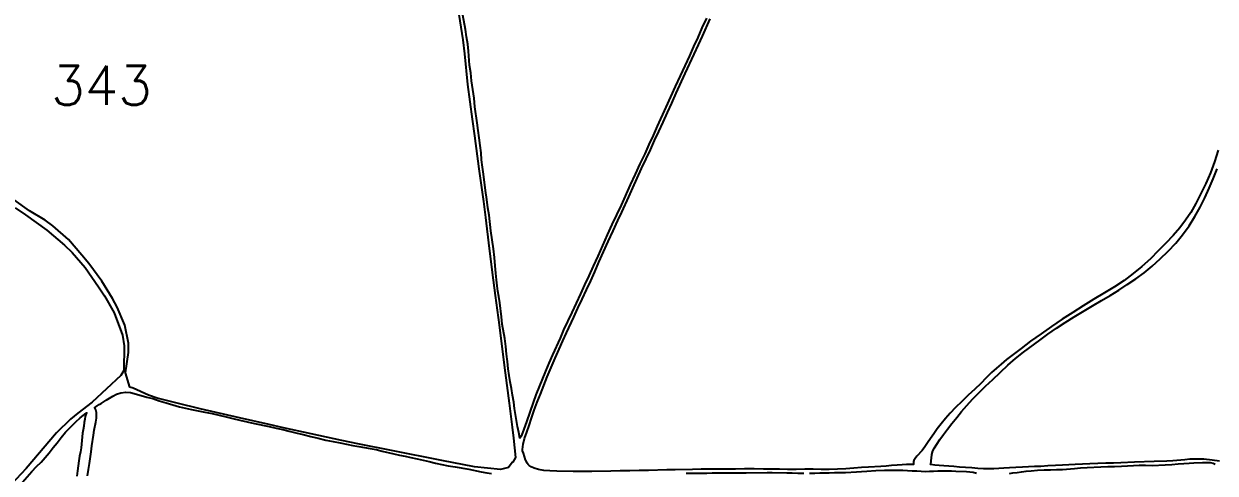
# Model space of a CAD drawing. Extents: x 729642 to 735582, y 7828609 to 7832809.
# Drawn here: x 731255 to 732047, y 7830116 to 7830415 of the extents above; entities that cross this region are included whole.
import ezdxf

# ---------------------------------------------------------------- set-up
doc = ezdxf.new("R2010")
doc.units = 0
doc.header["$MEASUREMENT"] = 0
doc.linetypes.add('CONTINUO', pattern=[0])
doc.linetypes.add('LIN0', pattern=[0])
for name, color, linetype in [('0114000611', 1, 'Continuous'), ('0114000611343', 5, 'LIN0'), ('0114000611353', 5, 'LIN0'), ('0114000611354', 5, 'LIN0'), ('0114000611355', 5, 'LIN0'), ('0114000611356', 5, 'LIN0'), ('0114000611357', 5, 'LIN0'), ('0114000611358', 5, 'LIN0'), ('0114000611359', 5, 'LIN0'), ('TEXTO_NUN_TAL', 7, 'Continuous')]:
    doc.layers.add(name, color=color, linetype=linetype)
doc.styles.add('Simplex', font='simplex.shx')

msp = doc.modelspace()

# ---------------------------------------------------------------- linework, layer by layer
at = {"layer": '0114000611'}
msp.add_lwpolyline([(731249.55, 7830292.79), (731256.26, 7830288.15), (731270.54, 7830278.08), (731282.41, 7830268.02), (731287.43, 7830263.13), (731296, 7830253.27), (731304.95, 7830240.31), (731308.82, 7830234.24), (731315.32, 7830222.94), (731320.85, 7830208.18), (731322.07, 7830201.04), (731321.69, 7830184.76), (731319.84, 7830181.29), (731300.77, 7830163.55), (731291.15, 7830156.36), (731286.29, 7830152.19), (731276.96, 7830143.12), (731256.77, 7830119.37), (731246.8, 7830108.82)], dxfattribs=at)
at = {"layer": '0114000611343', "linetype": 'CONTINUO', "elevation": 727.63}
msp.add_lwpolyline([(731544.43, 7830421.45), (731547.18, 7830404.61), (731548.34, 7830395.3), (731550.24, 7830374.87), (731553.44, 7830351.91), (731554.96, 7830340.7), (731557.83, 7830318.8), (731560.81, 7830297.17), (731562.19, 7830286.57), (731564.72, 7830265.79), (731567.22, 7830244.73), (731568.56, 7830234.57), (731571.4, 7830215.02), (731574.02, 7830193.47), (731575.32, 7830183.07), (731577.91, 7830163.01), (731580.07, 7830146.88), (731580.92, 7830139.66), (731582.14, 7830126.88), (731580.49, 7830123.64), (731579.91, 7830123.48), (731577.59, 7830120.13), (731572.12, 7830118.86), (731554.89, 7830120.48), (731533.11, 7830124.74), (731522.06, 7830126.92), (731510.85, 7830129.16), (731499.64, 7830131.41), (731477.43, 7830135.93), (731466.75, 7830138.16), (731446.26, 7830142.56), (731427.9, 7830146.56), (731418.36, 7830148.68), (731398.57, 7830153.16), (731372.51, 7830159.25), (731357.29, 7830162.83), (731344.01, 7830166.17), (731338.16, 7830168.18), (731328.06, 7830172.86), (731325.77, 7830173.52), (731322.78, 7830183.12), (731324.93, 7830196.59), (731324.84, 7830202.94), (731322.33, 7830214.87), (731317.3, 7830226.75), (731314.28, 7830232.6), (731307.23, 7830244.14), (731298.38, 7830255.78), (731293.93, 7830261.3), (731284.94, 7830271.72), (731274.58, 7830280.85), (731269.39, 7830284.71), (731258.99, 7830291), (731248.75, 7830298.15)], dxfattribs=at)
at = {"layer": '0114000611353', "color": 5}
msp.add_lwpolyline([(731709.24, 7830419.2), (731706.18, 7830412.58), (731703.4, 7830406.32), (731700.62, 7830400.35), (731697.77, 7830394.15), (731691.62, 7830380.64), (731688.44, 7830373.73), (731685.2, 7830366.77), (731682.11, 7830359.97), (731676.37, 7830347.19), (731673.65, 7830341.09), (731670.86, 7830335.09), (731668.08, 7830328.8), (731664.91, 7830322.23), (731661.71, 7830315.26), (731658.53, 7830308.13), (731652.37, 7830294.71), (731649.37, 7830288.24), (731646.3, 7830281.83), (731643.21, 7830274.99), (731640.05, 7830267.93), (731636.93, 7830260.82), (731633.83, 7830253.98), (731630.9, 7830247.68), (731628.15, 7830241.72), (731625.44, 7830235.74), (731622.59, 7830229.51), (731619.62, 7830223.35), (731614.19, 7830211.7), (731611.86, 7830206.15), (731606.81, 7830195), (731604.4, 7830189.53), (731602.11, 7830184.21), (731595.79, 7830168.46), (731593.96, 7830163.43), (731589.49, 7830150.54), (731588.57, 7830148.08), (731586.82, 7830143.11), (731586.37, 7830141.99), (731586.04, 7830141.07), (731585.96, 7830140.87), (731586, 7830140.97), (731585.85, 7830140.7), (731585.35, 7830140.05), (731585.05, 7830139.74), (731584.29, 7830143.39), (731583.6, 7830147.43), (731582.82, 7830151.39), (731582.13, 7830155.3), (731581.51, 7830159.32), (731580.97, 7830163.58), (731580.27, 7830168.16), (731579.53, 7830172.74), (731578.62, 7830177.13), (731577.92, 7830181.38), (731577.39, 7830185.75), (731576.86, 7830190.54), (731576.28, 7830195.56), (731575.64, 7830200.72), (731575.05, 7830205.96), (731573.4, 7830215.47), (731572.96, 7830220.32), (731571.68, 7830229.72), (731571.1, 7830233.81), (731570.48, 7830237.48), (731569.97, 7830241.09), (731569.5, 7830245.03), (731569, 7830249.37), (731568.62, 7830254.29), (731568.15, 7830259.8), (731567.46, 7830265.66), (731566.63, 7830271.62), (731565.84, 7830277.61), (731564.6, 7830288.02), (731563.87, 7830292.9), (731563.12, 7830298.43), (731562.26, 7830304.39), (731560.86, 7830315.27), (731560.19, 7830320.06), (731559.66, 7830324.81), (731559.32, 7830329.51), (731558.75, 7830334.46), (731558.07, 7830339.51), (731557.37, 7830344.45), (731556.58, 7830349.48), (731555.21, 7830360.18), (731554.63, 7830365.84), (731553.84, 7830371.61), (731553.01, 7830377.31), (731552.38, 7830382.82), (731551.59, 7830387.94), (731551.01, 7830397.1), (731550.46, 7830401.78), (731549.67, 7830406.62), (731548.96, 7830411.57), (731547.07, 7830421.18)], dxfattribs=at)
at = {"layer": '0114000611354', "color": 5}
msp.add_lwpolyline([(732049.39, 7830331.34), (732046.97, 7830323.41), (732044.25, 7830316.09), (732041.21, 7830309.11), (732037.86, 7830302.33), (732034.45, 7830295.74), (732031.13, 7830289.8), (732027.76, 7830284.78), (732023.81, 7830279.65), (732019.39, 7830274.51), (732014.67, 7830269.46), (732009.59, 7830264.24), (732004.36, 7830258.97), (731998.74, 7830253.97), (731992.84, 7830249.17), (731986.88, 7830244.59), (731980.51, 7830240.38), (731973.73, 7830236.23), (731966.63, 7830232.06), (731959.61, 7830227.73), (731952.7, 7830223.34), (731945.77, 7830218.78), (731938.68, 7830214.03), (731931.63, 7830209.09), (731924.69, 7830204.1), (731918.3, 7830199.33), (731913.02, 7830195.23), (731908.75, 7830191.9), (731905.16, 7830188.96), (731901.95, 7830186.21), (731898.64, 7830183.23), (731895.14, 7830179.73), (731891.52, 7830175.94), (731887.59, 7830172.15), (731883.23, 7830168.22), (731878.86, 7830164.1), (731874.75, 7830160.15), (731871.17, 7830156.36), (731868.1, 7830152.65), (731865.27, 7830149.13), (731862.62, 7830145.78), (731860.28, 7830142.52), (731858.19, 7830139.39), (731856.16, 7830136.48), (731854.35, 7830133.77), (731852.47, 7830131.36), (731849.01, 7830127.59), (731847.93, 7830126.19), (731847.43, 7830125.38), (731847.07, 7830124.84), (731846.89, 7830124.13), (731846.81, 7830123.61), (731846.8, 7830123.43), (731846.87, 7830122.26), (731846.9, 7830122.2), (731846.17, 7830122.21), (731844.57, 7830122.19), (731842.23, 7830122.06), (731839.34, 7830121.85), (731836.02, 7830121.69), (731832.19, 7830121.37), (731828.62, 7830121.04), (731825.14, 7830120.75), (731816.99, 7830120.36), (731812.27, 7830120.04), (731807.19, 7830119.61), (731801.83, 7830119.23), (731796.33, 7830118.92), (731790.82, 7830118.84), (731785.48, 7830118.87), (731780.14, 7830118.98), (731774.65, 7830118.91), (731768.82, 7830118.88), (731763.02, 7830118.88), (731757.75, 7830118.9), (731752.6, 7830118.98), (731747.04, 7830119.01), (731740.9, 7830119.14), (731734.51, 7830119.13), (731728.36, 7830119.01), (731722.73, 7830119.03), (731717.11, 7830119.08), (731711.42, 7830118.96), (731705.7, 7830118.94), (731699.8, 7830118.87), (731688.4, 7830118.58), (731682.73, 7830118.52), (731670.69, 7830118.18), (731664.48, 7830118.04), (731658.19, 7830117.95), (731651.84, 7830117.83), (731645.55, 7830117.65), (731632.96, 7830117.49), (731620.62, 7830117.55), (731609.62, 7830117.73), (731604.95, 7830117.88), (731600.95, 7830118.16), (731597.46, 7830118.8), (731594.65, 7830119.69), (731592.69, 7830120.64), (731591.26, 7830121.49), (731590.56, 7830122.01), (731589.99, 7830122.92), (731589.01, 7830124.89), (731588.88, 7830125.17), (731588.17, 7830127.37), (731587.43, 7830129.56), (731586.94, 7830131.24), (731586.82, 7830132.16), (731587.2, 7830135.72), (731588.23, 7830139.5), (731589.61, 7830143.59), (731591.16, 7830148.03), (731592.82, 7830152.95), (731594.65, 7830158.17), (731596.66, 7830163.48), (731598.7, 7830168.98), (731600.92, 7830174.69), (731603.31, 7830180.54), (731605.88, 7830186.6), (731608.46, 7830192.77), (731611.17, 7830198.85), (731613.73, 7830204.49), (731616.15, 7830209.64), (731621.02, 7830220.23), (731623.64, 7830226.11), (731626.46, 7830232.2), (731629.35, 7830238.32), (731632.21, 7830244.26), (731634.9, 7830250.35), (731637.58, 7830256.83), (731643.88, 7830270.58), (731647.05, 7830277.64), (731650.16, 7830284.38), (731652.81, 7830289.93), (731657.51, 7830300.28), (731660.13, 7830306.23), (731666.05, 7830318.98), (731669.1, 7830325.5), (731672.01, 7830331.59), (731674.55, 7830337.67), (731677.42, 7830343.74), (731680.27, 7830350), (731683.24, 7830356.29), (731686.03, 7830362.64), (731688.92, 7830369.1), (731695, 7830382.3), (731701.02, 7830395.25), (731703.82, 7830401.36), (731706.44, 7830407.17), (731711.59, 7830418.73)], dxfattribs=at)
at = {"layer": '0114000611355', "color": 5}
msp.add_lwpolyline([(732050.28, 7830124.4), (732045.37, 7830125.04), (732039.78, 7830125.61), (732036.85, 7830125.77), (732033.81, 7830125.74), (732030.66, 7830125.57), (732027.19, 7830125.31), (732019.35, 7830124.46), (732015.26, 7830124.28), (732006.9, 7830124.14), (731993.73, 7830123.74), (731984.62, 7830123.27), (731979.76, 7830123.08), (731974.73, 7830122.95), (731969.39, 7830122.76), (731964.15, 7830122.54), (731954.37, 7830122.03), (731945.96, 7830121.68), (731941.24, 7830121.37), (731936.23, 7830121.16), (731931.39, 7830120.89), (731927.22, 7830120.69), (731923.38, 7830120.47), (731919.26, 7830120.28), (731914.83, 7830120.06), (731910.55, 7830119.79), (731906.79, 7830119.69), (731903.48, 7830119.47), (731900.16, 7830119.17), (731896.81, 7830119.13), (731893.29, 7830119.26), (731889.54, 7830119.49), (731885.6, 7830119.9), (731881.46, 7830120.12), (731877.39, 7830120.35), (731873.66, 7830120.69), (731870.21, 7830120.95), (731866.99, 7830121.2), (731863.91, 7830121.39), (731861.01, 7830121.69), (731858.1, 7830122.05), (731858.32, 7830122.65), (731858.56, 7830124.09), (731858.56, 7830124.76), (731858.68, 7830126.26), (731859.04, 7830128.76), (731859.78, 7830131.16), (731860.75, 7830133.19), (731862.38, 7830135.75), (731864.4, 7830138.82), (731866.77, 7830142.11), (731869.39, 7830145.59), (731872.3, 7830149.37), (731875.52, 7830153.42), (731878.78, 7830157.43), (731882.25, 7830161.34), (731886.03, 7830165.48), (731890.25, 7830169.77), (731894.8, 7830174.22), (731899.46, 7830178.73), (731909.47, 7830188.1), (731914.58, 7830192.67), (731919.85, 7830196.89), (731930.73, 7830204.77), (731936.19, 7830208.91), (731941.83, 7830212.79), (731947.68, 7830216.61), (731953.65, 7830220.29), (731965.84, 7830227.73), (731971.84, 7830231.18), (731977.6, 7830234.63), (731983.27, 7830238.14), (731988.98, 7830241.78), (731994.66, 7830245.57), (732000.14, 7830249.71), (732005.57, 7830254.19), (732010.94, 7830259.01), (732016.18, 7830264.03), (732021.17, 7830269.34), (732025.78, 7830275.03), (732030.1, 7830281.01), (732033.94, 7830287.09), (732037.53, 7830293.33), (732040.59, 7830299.63), (732043.35, 7830305.95), (732046.15, 7830312.28), (732048.66, 7830318.83)], dxfattribs=at)
at = {"layer": '0114000611356', "color": 5, "elevation": 722.5}
msp.add_lwpolyline([(731254.32, 7830110.32), (731260.52, 7830117.46), (731263.68, 7830120.74), (731266.75, 7830123.74), (731269.54, 7830126.67), (731272.19, 7830129.93), (731274.73, 7830133.35), (731277.38, 7830136.54), (731280.05, 7830140.03), (731283.05, 7830143.56), (731286.45, 7830147.17), (731289.85, 7830150.48), (731292.71, 7830153.13), (731294.81, 7830154.79), (731295.89, 7830155.62), (731296.08, 7830155.81), (731297.15, 7830156.49), (731296.99, 7830156.31), (731296.43, 7830155.32), (731296.11, 7830154.14), (731295.78, 7830152.24), (731295.45, 7830150.02), (731295.13, 7830147.55), (731294.68, 7830145.16), (731294.37, 7830142.96), (731293.31, 7830133.23), (731292.89, 7830130.46), (731292.36, 7830127.68), (731291.85, 7830124.58), (731291.46, 7830121.21), (731291.02, 7830117.79), (731290.41, 7830114.41)], dxfattribs=at)
at = {"layer": '0114000611357', "color": 5}
msp.add_lwpolyline([(731297.7, 7830114.55), (731298.23, 7830118.74), (731298.83, 7830122.77), (731300.05, 7830130.62), (731300.56, 7830134.55), (731301.58, 7830141.73), (731302.11, 7830144.87), (731303.15, 7830150.39), (731303.5, 7830153.03), (731303.65, 7830155.24), (731303.53, 7830156.77), (731303.42, 7830157.7), (731303.15, 7830158.48), (731303.14, 7830158.52), (731303.08, 7830158.64), (731302.9, 7830158.97), (731302.36, 7830159.74), (731302.19, 7830159.92), (731304.03, 7830161.07), (731305.45, 7830161.93), (731306.73, 7830162.73), (731309.92, 7830164.87), (731312.12, 7830166.27), (731314.49, 7830167.69), (731316.91, 7830168.9), (731319.74, 7830169.88), (731323.01, 7830170.29), (731326.25, 7830169.97), (731333.34, 7830168.11), (731337.02, 7830166.99), (731341, 7830165.98), (731345.35, 7830164.57), (731349.86, 7830163.18), (731354.36, 7830161.74), (731358.68, 7830160.49), (731362.7, 7830159.55), (731366.74, 7830158.64), (731375.64, 7830157.02), (731380.4, 7830155.95), (731385.21, 7830154.95), (731389.74, 7830153.91), (731394.19, 7830152.78), (731398.86, 7830151.71), (731403.86, 7830150.51), (731408.68, 7830149.39), (731418.42, 7830147.41), (731423.1, 7830146.34), (731427.47, 7830145.4), (731431.76, 7830144.29), (731436.16, 7830143.27), (731440.93, 7830141.99), (731445.99, 7830140.81), (731451.01, 7830139.61), (731455.99, 7830138.4), (731460.89, 7830137.37), (731465.54, 7830136.52), (731469.9, 7830135.68), (731474.07, 7830134.83), (731477.94, 7830134.02), (731485.65, 7830132.79), (731489.58, 7830132.01), (731493.53, 7830131.09), (731501.29, 7830129.23), (731505.09, 7830128.36), (731508.87, 7830127.55), (731512.66, 7830126.69), (731516.72, 7830125.83), (731520.84, 7830125.05), (731524.82, 7830124.14), (731528.93, 7830123.04), (731537.47, 7830121.23), (731542.05, 7830120.46), (731551.06, 7830119.09), (731559.31, 7830117.25), (731563.02, 7830116.63), (731566.14, 7830116.15)], dxfattribs=at)
at = {"layer": '0114000611358', "color": 5}
for points in [[(731777.65, 7830116.3), (731781.27, 7830116.41), (731784.63, 7830116.47), (731787.74, 7830116.55), (731790.81, 7830116.62), (731794.39, 7830116.68), (731798.07, 7830116.69), (731801.64, 7830116.86), (731808.84, 7830117.3), (731812.32, 7830117.55), (731815.76, 7830117.73), (731821.81, 7830118.18), (731827.47, 7830118.34), (731830.42, 7830118.4), (731836.65, 7830118.27), (731839.73, 7830118.27), (731845.92, 7830118.01), (731849, 7830117.87), (731851.9, 7830117.66), (731854.69, 7830117.54), (731857.4, 7830117.62), (731860.1, 7830117.71), (731863.01, 7830117.88), (731865.92, 7830117.95), (731869.13, 7830117.95), (731872.18, 7830117.86), (731875.02, 7830117.7), (731881.98, 7830117.4), (731884.19, 7830117.28), (731886.57, 7830116.95), (731888.66, 7830116.24)], [(731695.61, 7830116.3), (731698.95, 7830116.4), (731705.9, 7830116.39), (731709.46, 7830116.45), (731712.86, 7830116.54), (731718.41, 7830116.61), (731720.68, 7830116.58), (731725.95, 7830116.58), (731728.97, 7830116.63), (731735.5, 7830116.65), (731749.57, 7830116.83), (731752.93, 7830116.82), (731762.51, 7830116.61), (731766.12, 7830116.48), (731769.91, 7830116.38), (731773.81, 7830116.31)]]:
    msp.add_lwpolyline(points, dxfattribs=at)
at = {"layer": '0114000611359', "color": 5, "elevation": 722.5}
msp.add_lwpolyline([(731910.56, 7830116.11), (731912.96, 7830116.48), (731915.69, 7830116.82), (731918.73, 7830117.24), (731921.69, 7830117.62), (731925.16, 7830117.99), (731929.36, 7830118.4), (731933.72, 7830118.65), (731937.93, 7830118.65), (731941.89, 7830118.76), (731945.85, 7830118.82), (731953.76, 7830119.46), (731957.92, 7830119.92), (731962.32, 7830120.2), (731971.42, 7830120.64), (731976, 7830120.78), (731980.55, 7830120.89), (731985.01, 7830121.04), (731993.01, 7830121.54), (731996.97, 7830121.75), (732001.13, 7830121.66), (732005.46, 7830121.54), (732014.22, 7830121.89), (732018.59, 7830122.21), (732022.78, 7830122.45), (732026.61, 7830122.82), (732030.1, 7830122.97), (732033.13, 7830123.13), (732038.9, 7830123.47), (732041.54, 7830123.52), (732044.05, 7830123.4), (732046.14, 7830123.1), (732047.48, 7830122.41)], dxfattribs=at)

# ---------------------------------------------------------------- texts
at = {"layer": 'TEXTO_NUN_TAL', "linetype": 'Continuous', "style": 'Simplex'}
msp.add_text('343', height=26, dxfattribs=at).set_placement((731273.46, 7830361.39))

doc.saveas('drawing.dxf')
